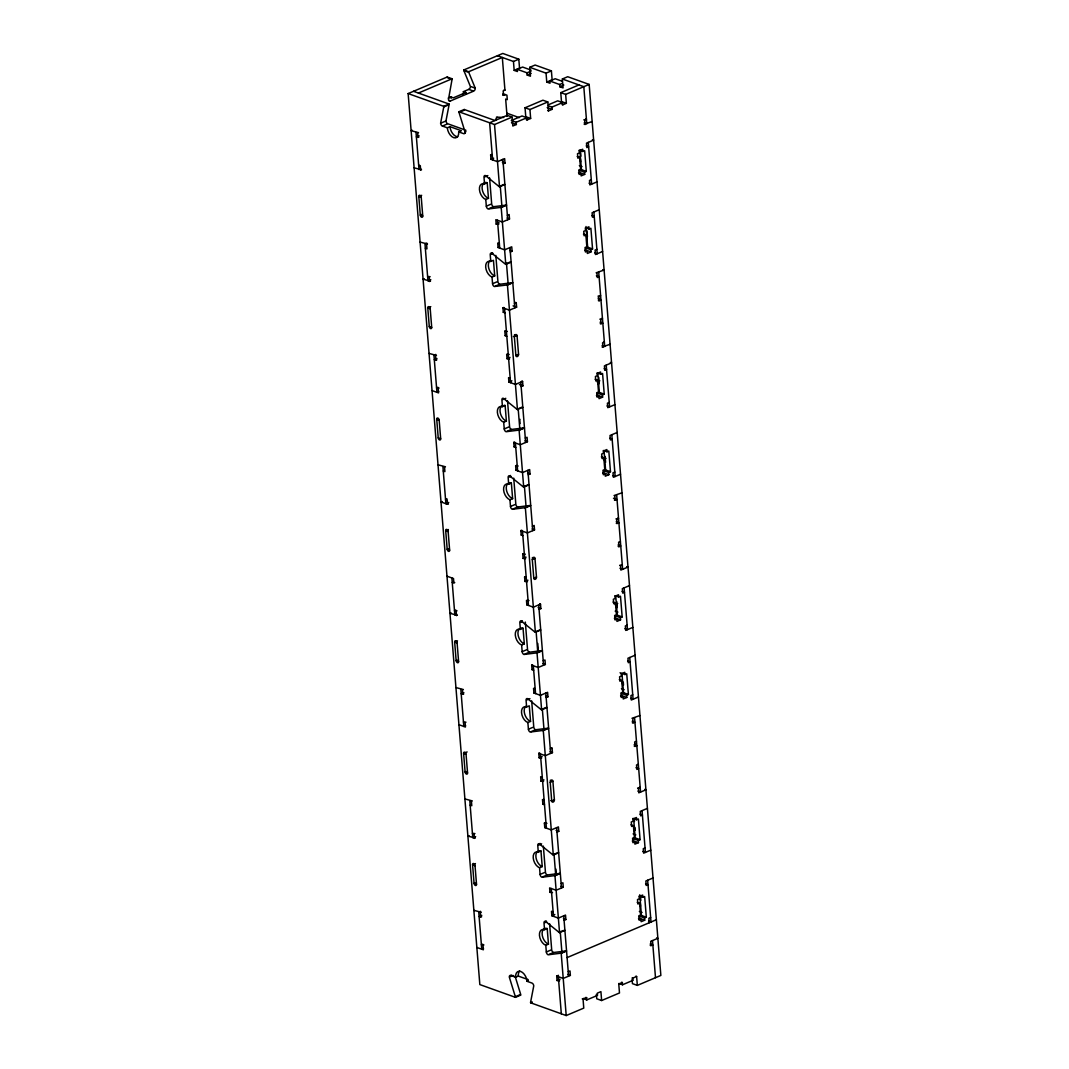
<?xml version="1.0" encoding="UTF-8"?>
<svg xmlns="http://www.w3.org/2000/svg" width="1069" height="1069" viewBox="0 0 1069 1069"><rect width="100%" height="100%" fill="white"/><g stroke="black" fill="none" stroke-linecap="round" stroke-linejoin="round"><path stroke-width="1.5" d="M515.044 976.064L520.697 994.424A2.419 1.457 67 0 1 520.817 995.079L515.458 997.35L479.834 984.576L408.144 93.564L447.176 77.021L452.067 78.772A2.419 1.697 -70.3 0 1 452.04 79.44L448.459 99.497A2.419 1.697 -70.3 0 0 450.423 100.967L473.634 91.132A2.419 1.697 -70.3 0 0 475.237 88.152L468.77 72.358A2.419 1.697 -70.3 0 1 468.65 71.743L463.759 69.993A2.419 1.697 -70.3 0 0 463.879 70.607L470.36 86.402A2.419 1.697 -70.3 0 1 468.743 89.382L463.398 91.653A8.485 5.933 -70.3 0 1 463.158 94.834M465.937 130.284L447.777 123.777A2.419 1.457 67 0 1 445.96 120.971L449.114 104.682A2.419 1.457 67 0 0 449.127 104.067L443.769 106.339A2.419 1.457 67 0 1 443.755 106.953L440.602 123.242A2.419 1.457 67 0 0 442.419 126.048L447.31 127.799A8.485 5.091 67 0 0 453.644 137.647A8.485 5.091 67 0 0 458.708 131.888L461.394 130.752L449.982 126.663L447.31 127.799M501.535 159.962L502.871 159.401L507.722 219.733M463.759 69.993L502.791 53.45L518.812 59.196L519.534 68.109L514.176 70.38L513.454 61.467L497.432 55.722M418.393 93.056L452.067 78.772M468.65 71.743L502.323 57.472L504.942 90.143L503.165 90.905L503.526 95.355L505.303 94.593M513.454 61.467L518.812 59.196M448.218 98.081L450.891 96.945L453.336 97.827L465.83 92.522A8.485 5.933 -70.3 0 1 465.857 93.845M514.176 70.38L517.436 71.543L517.249 69.325L522.607 67.053L530.986 70.06M529.756 67.307L535.115 65.035L551.404 70.888L552.125 79.801L546.767 82.072L546.045 73.16L529.756 67.307L530.465 76.22L527.204 75.057L527.03 72.826L517.249 69.325M443.755 106.953L448.218 105.069M527.03 72.826L531.052 71.129M527.204 75.057L531.226 73.347M546.045 73.16L551.404 70.888M412.206 130.244L411.137 130.699L418.554 132.65M458.708 131.888L463.599 133.652A2.419 1.457 67 0 0 465.055 132.008L459.015 112.432A2.419 1.457 67 0 1 458.895 111.764L464.253 109.492L494.987 120.516M460.806 111.67L464.374 110.16A2.419 1.457 67 0 1 464.253 109.492M441.497 122.855L445.96 120.971M419.061 135.763L416.389 136.899L418.901 137.113M442.419 126.048L446.882 124.151M546.767 82.072L550.027 83.235L549.854 81.003L555.199 78.732L562.187 81.244M549.854 81.003L559.621 84.518L559.809 86.736L563.069 87.912L562.347 78.999L567.706 76.727L589.166 84.424L660.856 975.436L637.338 985.391L632.447 983.64L632.086 979.191M559.621 84.518L562.307 83.382M559.809 86.736L563.817 85.039M465.055 132.008L465.95 131.621M464.494 133.264L465.389 132.89M525.053 107.782L529.943 109.532L530.652 118.445L525.761 116.681L525.053 107.782L542.905 100.205L547.796 101.956L548.517 110.869L552.085 109.359L551.898 107.127L548.237 105.818M560.757 92.642L565.648 94.393L566.37 103.305L561.479 101.555L560.757 92.642L578.917 84.945M458.895 111.764L494.519 124.538L512.078 117.096L512.799 126.008L516.367 124.498L516.193 122.267L511.303 120.516L522.019 115.973L526.91 117.724L527.084 119.955L530.652 118.445M529.943 109.532L547.796 101.956M565.648 94.393L589.166 84.424M548.544 104.722L557.724 100.833L562.615 102.584L562.802 104.815L566.37 103.305M516.193 122.267L526.91 117.724M551.898 107.127L562.615 102.584M420.798 168.822L419.008 169.57L416.028 132.449M414.131 167.82L421.533 169.784M503.232 163.851L505.009 163.103L504.648 158.64L497.513 161.673L490.992 159.334L490.631 154.871L491.526 154.497M490.992 159.334L493.664 158.199M583.834 119.835L586.427 119.367L585.612 119.073M584.195 124.285L592.146 121.545M421.667 195.333L418.807 196.536L420.304 215.11A1.817 1.096 67 0 0 421.654 217.207A1.817 1.096 67 0 0 422.749 215.978L421.253 197.418A1.817 1.096 67 0 0 419.903 195.306A1.817 1.096 67 0 0 418.807 196.536L421.253 197.418M484.885 176.826L487.852 175.57M485.78 199.489A8.485 5.091 67 0 1 479.447 189.641A8.485 5.091 67 0 1 484.524 183.895L487.21 182.759L488.466 198.353L485.78 199.489L486.315 206.17A2.419 1.457 67 0 0 488.132 208.976L500.733 207.413L505.196 205.515M422.095 214.348L420.304 215.11L422.749 215.978M499.958 186.166L504.421 184.269M484.524 183.895L483.99 177.213A2.419 1.457 67 0 1 485.446 175.57L499.063 186.54A2.419 1.457 67 0 0 499.53 186.808L504.889 184.536A2.419 1.457 67 0 1 504.528 184.349M579.198 150.168L582.859 151.477L584.649 150.716L586.306 171.401L584.529 172.149L579.639 170.399L579.812 172.63L584.703 174.381L584.529 172.149M584.703 174.381L581.135 175.891L580.948 173.672L579.171 174.421L578.81 169.971L580.601 169.209L579.652 157.45L577.861 158.199L577.501 153.749L579.291 152.987L579.104 150.769L582.685 149.246L582.859 151.477M486.315 206.17L490.778 204.273M489.027 208.602L493.49 206.705L506.091 205.141A2.419 1.457 67 0 1 506.559 205.208L501.201 207.48A2.419 1.457 67 0 0 500.733 207.413M579.639 170.399L581.416 169.65L586.306 171.401M426.772 243.064L424.981 243.826L427.974 280.947L430.834 279.744M420.104 242.075L427.506 244.026M507.361 215.27L509.151 214.522L509.512 218.971L502.363 222.005L495.842 219.666L496.203 224.116L498.729 224.316M591.291 179.699L589.5 180.447L589.861 184.91L596.996 181.877M496.203 224.116L499.183 222.86M424.152 278.742L423.083 279.196L430.5 281.16M499.357 243.638L497.726 243.051L498.087 247.5L498.982 247.126M427.613 276.497L430.139 276.697M511.436 283.071L506.973 284.969L494.372 286.532A2.419 1.457 67 0 1 492.555 283.726L492.021 277.045A8.485 5.091 67 0 1 485.687 267.197A8.485 5.091 67 0 1 490.765 261.451L490.23 254.769A2.419 1.457 67 0 1 491.673 253.126L492.568 252.738M491.125 254.382L492.903 253.634M599.241 209.724L592.106 212.744L592.453 217.207L594.244 216.446L591.798 215.577M510.314 252.03L512.104 251.268L511.744 246.819L504.608 249.839L498.087 247.5M490.765 261.451L493.45 260.315L494.706 275.909L492.021 277.045M506.198 263.722L510.661 261.825A2.419 1.457 67 0 0 511.129 262.092L505.771 264.364A2.419 1.457 67 0 1 505.303 264.096L491.673 253.126M585.438 227.724L589.099 229.033L590.89 228.272L592.547 248.957L590.769 249.718L585.879 247.955L586.053 250.186L590.943 251.937L590.769 249.718M590.943 251.937L587.375 253.46L587.188 251.228L585.411 251.99L585.05 247.527L586.841 246.765L585.892 235.006L584.102 235.755L583.741 231.305L585.531 230.543L585.344 228.325L588.925 226.802L589.099 229.033M430.78 306.643L427.774 307.912L429.27 326.473A1.817 1.096 67 0 0 430.62 328.584A1.817 1.096 67 0 0 431.702 327.355L430.219 308.794A1.817 1.096 67 0 0 428.856 306.683A1.817 1.096 67 0 0 427.774 307.912L430.219 308.794M492.555 283.726L497.018 281.828M495.254 286.158L499.731 284.26L512.332 282.697A2.419 1.457 67 0 1 512.799 282.764L507.441 285.035A2.419 1.457 67 0 0 506.973 284.969M585.879 247.955L587.656 247.206L592.547 248.957M596.89 249.304L595.099 250.066L595.46 254.516L602.609 251.482M504.929 312.87L503.299 312.282L502.938 307.832L503.833 307.458M514.456 303.449L516.247 302.687L516.608 307.137L509.459 310.17L502.938 307.832M503.299 312.282L504.194 311.907M596.141 272.782L604.092 270.056L602.876 269.615M435.738 354.44L433.947 355.202L436.94 392.323L438.718 391.561M429.057 353.451L436.473 355.402M436.98 358.516L434.308 359.652L436.833 359.865M506.813 336.267L505.183 335.679L504.822 331.216L505.717 330.842M507.347 331.43L504.822 331.216M505.183 335.679L506.078 335.292M598.025 296.18L600.618 295.712M598.079 297.984A1.817 1.096 67 0 1 598.533 299.293L599.602 298.839M515.338 335.132L517.062 335.746A1.817 1.269 -70.3 0 0 515.579 334.637A1.817 1.269 -70.3 0 0 514.376 336.882L515.873 355.442A1.817 1.269 -70.3 0 0 517.343 356.538A1.817 1.269 -70.3 0 0 518.545 354.307L517.062 335.746L513.401 336.535M598.373 300.63L600.978 300.162L598.533 299.293M509.191 354.44L506.679 354.24L507.027 358.69L509.552 358.903M437.916 387.299L436.58 387.873L439.105 388.074M507.027 358.69L510.007 357.434M515.873 355.442L518.545 354.307M599.869 319.19L602.475 318.722L601.66 318.442M600.23 323.653L602.836 323.185L600.11 322.21M510.18 378.212L508.55 377.624L508.911 382.087L511.891 380.818M521.151 386.604L522.928 385.842L522.581 381.392L515.432 384.426L508.911 382.087M602.114 347.037L610.065 344.298M502.804 399.579L505.784 398.323M503.699 422.228A8.485 5.091 67 0 1 497.379 412.393A8.485 5.091 67 0 1 502.443 406.648L505.129 405.512L506.385 421.106L503.699 422.228L504.247 428.923A2.419 1.457 67 0 0 506.051 431.729L518.665 430.152L523.129 428.268M518.772 408.532L522.34 407.022A2.432 1.457 67 0 0 522.808 407.289L517.449 409.547A2.432 1.457 67 0 1 516.982 409.293L503.365 398.323A2.419 1.457 67 0 0 501.909 399.953L502.443 406.648M597.117 372.907L600.778 374.23L602.569 373.469L604.239 394.154L602.448 394.902L597.558 393.151L597.731 395.383L602.622 397.133L602.448 394.902M602.622 397.133L599.054 398.643L598.881 396.425L597.09 397.174L596.729 392.724L598.52 391.962L597.571 380.203L595.78 380.952L595.433 376.502L597.21 375.74L597.036 373.509L600.604 371.999L600.778 374.23M597.143 381.927L599.816 380.791M504.247 428.923L508.71 427.025M506.947 431.355L511.41 429.457L524.01 427.894A2.419 1.457 67 0 1 524.478 427.961L519.12 430.232A2.419 1.457 67 0 0 518.665 430.152M597.558 393.151L599.348 392.403L604.239 394.154M438.023 464.828L445.439 466.779M515.752 447.457L514.122 446.869L513.761 442.406L514.657 442.031M525.28 438.023L527.07 437.261L527.431 441.724L520.282 444.744L513.761 442.406M609.21 402.452L607.419 403.2L607.78 407.663L614.929 404.63M514.122 446.869L515.017 446.495M528.246 474.783L530.024 474.021L529.663 469.572L522.527 472.592L516.006 470.253L515.646 465.803L516.541 465.416M518.171 466.004L515.646 465.803M446.882 498.675L445.532 499.25L447.163 499.824L447.523 504.287L448.419 503.9M442.085 501.495L441.003 501.949L447.523 504.287M516.006 470.253L516.902 469.879M529.369 505.824L524.906 507.722L512.292 509.285A2.419 1.457 67 0 1 510.488 506.479L509.94 499.798A8.485 5.091 67 0 1 503.606 489.949A8.485 5.091 67 0 1 508.684 484.204L508.149 477.522A2.419 1.457 67 0 1 509.606 475.879L510.501 475.491M448.753 502.483L445.893 503.699L442.913 466.578M509.044 477.135L510.835 476.386M617.16 432.477L610.025 435.497L610.386 439.96L612.163 439.199L609.718 438.317M508.684 484.204L511.37 483.068L512.626 498.662L509.94 499.798M524.117 486.475L528.58 484.578M509.606 475.879L523.222 486.849A2.432 1.457 67 0 0 523.69 487.117L529.048 484.845A2.432 1.457 67 0 1 528.701 484.658M603.357 450.477L607.018 451.786L608.809 451.024L610.479 471.71L608.689 472.458L603.798 470.707L603.972 472.939L608.862 474.689L608.689 472.458M608.862 474.689L605.295 476.199L605.121 473.981L603.33 474.73L602.969 470.28L604.76 469.518L603.811 457.759L602.021 458.507L601.66 454.058L603.451 453.296L603.277 451.078L606.845 449.555L607.018 451.786M603.384 459.483L606.056 458.347M448.365 529.529L445.693 530.665L447.189 549.225A1.817 1.096 67 0 0 448.539 551.337A1.817 1.096 67 0 0 449.635 550.107L448.138 531.547A1.817 1.096 67 0 0 446.775 529.436A1.817 1.096 67 0 0 445.693 530.665L448.138 531.547M510.488 506.479L514.951 504.581M513.187 508.911L517.65 507.013L530.251 505.45A2.419 1.457 67 0 1 530.718 505.517L525.36 507.788A2.419 1.457 67 0 0 524.906 507.722M603.798 470.707L605.588 469.959L610.479 471.71M614.809 472.057L613.018 472.819L613.379 477.268L620.528 474.235M448.258 548.771L447.189 549.225L449.635 550.107M522.848 535.622L521.218 535.034L520.857 530.585L521.752 530.211M532.375 526.202L534.166 525.44L534.527 529.89L527.378 532.923L520.857 530.585M521.218 535.034L522.113 534.66M614.06 495.535L622.024 492.809M614.421 499.998L617.013 499.53L613.486 498.261M452.227 582.405L454.753 582.618M525.627 558.633L523.102 558.432L522.741 553.969L523.636 553.595M525.267 554.183L522.741 553.969M523.102 558.432L526.082 557.163M615.944 518.933L618.537 518.465L617.735 518.171M532.295 559.635L534.981 558.499L536.478 577.06A1.817 1.269 -70.3 0 1 535.262 579.291A1.817 1.269 -70.3 0 1 533.792 578.195L532.295 559.635A1.817 1.269 -70.3 0 1 533.498 557.39A1.817 1.269 -70.3 0 1 534.981 558.499L532.375 557.564M616.305 523.382L618.898 522.915L616.452 522.046A1.817 1.096 67 0 0 616.319 521.391M527.471 581.656L524.959 581.442L524.598 576.993L525.494 576.619M455.835 610.052L454.499 610.626L457.024 610.827M524.959 581.442L527.926 580.186M451.038 612.871L449.969 613.325L457.385 615.276M533.792 578.195L536.478 577.06M620.394 541.475L618.604 542.237L618.964 546.687L620.755 545.938L618.042 544.963M456.65 614.314L454.859 615.076L451.866 577.955M528.995 600.591L526.482 600.377L526.83 604.84L533.351 607.179L540.5 604.145L540.861 608.595L539.07 609.357M526.83 604.84L527.725 604.453M619.673 565.327L622.278 564.873M457.505 640.839L454.659 642.041L456.142 660.602A1.817 1.096 67 0 0 457.505 662.713A1.817 1.096 67 0 0 458.588 661.484L457.104 642.923A1.817 1.096 67 0 0 455.741 640.812A1.817 1.096 67 0 0 454.659 642.041L457.104 642.923M541.048 651.021L536.585 652.905L523.97 654.482A2.419 1.457 67 0 1 522.166 651.662L521.632 644.981A8.485 5.091 67 0 1 515.298 635.146A8.485 5.091 67 0 1 520.376 629.387L519.828 622.706A2.419 1.457 67 0 1 521.284 621.062L522.18 620.688M520.723 622.332L522.514 621.57M520.376 629.387L523.048 628.265L524.304 643.845L521.632 644.981M629.481 585.612L622.345 588.645L622.706 593.095L624.483 592.346L622.038 591.464M457.225 660.148L456.142 660.602L458.588 661.484M535.796 631.672L539.364 630.149M521.284 621.062L534.901 632.046A2.432 1.457 67 0 0 535.382 632.3L540.74 630.029A2.432 1.457 67 0 1 540.379 629.855M615.036 595.66L618.71 596.983L620.488 596.221L622.158 616.907L620.367 617.655L615.477 615.904L615.664 618.136L620.554 619.886L620.367 617.655M620.554 619.886L616.973 621.396L616.8 619.178L615.009 619.926L614.648 615.477L616.439 614.715L615.49 602.943L613.713 603.704L613.352 599.255L615.129 598.493L614.956 596.261L618.523 594.752L618.71 596.983M615.063 604.68L617.735 603.544M522.166 651.662L526.629 649.778M524.866 654.108L529.329 652.21L541.943 650.633A2.432 1.457 67 0 1 542.397 650.714L537.039 652.985A2.432 1.457 67 0 0 536.585 652.905M615.477 615.904L617.267 615.143L622.158 616.907M455.942 687.567L463.358 689.532M463.866 692.645L461.193 693.781L463.719 693.981M533.672 670.196L532.055 669.622L531.694 665.159L532.589 664.784M543.212 660.776L544.99 660.014L545.35 664.477L538.215 667.497L531.694 665.159M627.129 625.191L625.352 625.953L625.699 630.403L632.848 627.383M532.055 669.622L532.937 669.234M546.165 697.522L547.956 696.774L547.595 692.311L540.446 695.344L533.925 693.006L533.578 688.556L534.46 688.169M533.925 693.006L534.821 692.632M463.465 722.003L465.977 722.203M465.603 725.691L463.812 726.452L460.833 689.331M526.964 699.888L529.943 698.632M635.093 655.23L627.944 658.25L628.305 662.713L630.082 661.952L627.65 661.07M527.872 722.537A8.485 5.091 67 0 1 521.538 712.702A8.485 5.091 67 0 1 526.616 706.956L529.289 705.821L530.545 721.401L527.872 722.537L528.407 729.232A2.419 1.457 67 0 0 530.211 732.038L542.825 730.461L547.288 728.577M542.036 709.228L546.5 707.331A2.419 1.457 67 0 0 546.967 707.584L541.622 709.856A2.419 1.457 67 0 1 541.141 709.602L527.525 698.618A2.419 1.457 67 0 0 526.068 700.262L526.616 706.956M620.06 672.789L624.951 674.539L626.728 673.777L628.398 694.462L626.608 695.211L621.717 693.46L621.904 695.692L626.795 697.442L626.608 695.211M626.795 697.442L623.214 698.952L623.04 696.734L621.249 697.482L620.889 693.033L622.679 692.271L621.73 680.512L619.953 681.26L619.592 676.811L621.37 676.049L621.196 673.817L624.764 672.307L624.951 674.539M467.126 751.935L463.612 753.418L465.109 771.978A1.817 1.096 67 0 0 466.472 774.09A1.817 1.096 67 0 0 467.554 772.86L466.057 754.3A1.817 1.096 67 0 0 464.708 752.188A1.817 1.096 67 0 0 463.612 753.418L466.057 754.3M528.407 729.232L532.87 727.334M531.106 731.664L535.569 729.766L548.183 728.189A2.432 1.457 67 0 1 548.638 728.27L543.279 730.541A2.432 1.457 67 0 0 542.825 730.461M621.717 693.46L623.508 692.699L628.398 694.462M632.728 694.81L630.951 695.558L631.298 700.021L638.447 696.988M466.178 771.524L465.109 771.978L467.554 772.86M541.662 758.001L539.137 757.787L538.789 753.338L539.671 752.964M550.308 748.941L552.085 748.193L552.446 752.643L545.297 755.676L538.789 753.338M539.137 757.787L542.117 756.531M631.979 718.288L639.943 715.549M632.34 722.751L634.946 722.283L632.22 721.308M464.908 798.944L472.311 800.908M542.29 777.31L540.66 776.722L541.021 781.185L544.001 779.916M636.469 741.218L634.679 741.966L635.039 746.429L636.83 745.668L634.385 744.786L635.454 744.331M543.546 781.386L541.021 781.185M554.397 799.812L551.711 800.948L550.228 782.388L552.9 781.252L554.397 799.812A1.817 1.269 -70.3 0 1 553.194 802.044A1.817 1.269 -70.3 0 1 551.711 800.948L550.735 800.587M544.509 804.783L542.878 804.195L542.517 799.746L543.413 799.358M468.957 835.624L467.888 836.078L475.304 838.029M542.878 804.195L543.774 803.821M472.418 833.379L474.943 833.579M638.313 764.228L636.536 764.99L636.883 769.439L638.674 768.691L635.961 767.716M475.638 836.613L472.779 837.829L469.799 800.708M556.989 832.11L558.78 831.348L558.419 826.898L551.283 829.918L544.762 827.58L544.402 823.13L545.297 822.756M546.927 823.33L544.402 823.13M544.762 827.58L545.658 827.206M637.605 788.08L640.197 787.626L639.382 787.332M475.438 863.578L472.578 864.794L474.075 883.355A1.817 1.096 67 0 0 475.424 885.466A1.817 1.096 67 0 0 476.52 884.237L475.024 865.676A1.817 1.096 67 0 0 473.661 863.565A1.817 1.096 67 0 0 472.578 864.794L475.024 865.676M558.967 873.774L554.504 875.658L541.889 877.235A2.419 1.457 67 0 1 540.086 874.415L539.551 867.734A8.485 5.091 67 0 1 533.217 857.899A8.485 5.091 67 0 1 538.295 852.14L537.76 845.459A2.419 1.457 67 0 1 539.204 843.815L540.099 843.441M538.642 845.085L541.622 843.829M538.295 852.14L540.967 851.004L542.224 866.598L539.551 867.734M647.413 808.364L640.264 811.398L640.625 815.847L642.416 815.099L639.97 814.217M475.144 882.9L474.075 883.355L476.52 884.237M553.715 854.412L558.178 852.527A2.419 1.457 67 0 0 558.659 852.781L553.301 855.053A2.419 1.457 67 0 1 552.82 854.799L539.204 843.815M632.955 818.413L636.63 819.736L638.407 818.974L640.077 839.659L638.287 840.408L633.396 838.657L633.583 840.889L638.474 842.639L638.287 840.408M638.474 842.639L634.906 844.149L634.719 841.918L632.928 842.679L632.581 838.23L634.358 837.468L633.409 825.696L631.632 826.457L631.271 822.008L633.062 821.246L632.875 819.014L636.443 817.504L636.63 819.736M540.086 874.415L544.549 872.531M542.785 876.847L547.248 874.963L559.862 873.386A2.419 1.457 67 0 1 560.316 873.467L554.958 875.738A2.419 1.457 67 0 0 554.504 875.658M633.396 838.657L635.186 837.896L640.077 839.659M480.542 911.322L478.752 912.084L481.745 949.205L483.522 948.444M473.861 910.32L481.277 912.285M481.785 915.398L479.112 916.534L481.638 916.734M561.131 883.529L562.909 882.767L563.269 887.23L556.134 890.25L549.613 887.911L549.974 892.374L552.499 892.575M645.048 847.944L643.271 848.706L643.632 853.156L650.767 850.136M549.974 892.374L550.869 891.987M482.72 944.181L481.384 944.742L483.91 944.956M553.127 911.884L551.497 911.309L551.858 915.759L554.824 914.503M565.207 951.33L560.744 953.214L548.13 954.791A2.419 1.457 67 0 1 546.326 951.971L545.791 945.29A8.485 5.091 67 0 1 539.457 935.455A8.485 5.091 67 0 1 544.535 929.696L544.001 923.015A2.419 1.457 67 0 1 545.444 921.371L546.339 920.997M544.883 922.641L546.673 921.879M653.012 877.983L645.863 881.003L646.224 885.466L648.014 884.704L645.569 883.822M564.085 920.275L565.875 919.527L565.514 915.064L558.365 918.097L551.858 915.759M544.535 929.696L547.208 928.56L548.464 944.154L545.791 945.29M559.956 931.981L563.523 930.458M545.444 921.371L559.06 932.355A2.419 1.457 67 0 0 559.541 932.609L564.9 930.337A2.419 1.457 67 0 1 564.539 930.164M639.195 895.969L642.87 897.292L644.647 896.53L646.317 917.215L644.527 917.964L639.636 916.213L639.823 918.445L644.714 920.195L644.527 917.964M644.714 920.195L641.133 921.705L640.959 919.487L639.168 920.235L638.821 915.786L640.598 915.024L639.65 903.252L637.872 904.013L637.512 899.563L639.302 898.802L639.115 896.57L642.683 895.06L642.87 897.292M546.326 951.971L550.789 950.087M549.025 954.417L553.488 952.519L566.102 950.942A2.419 1.457 67 0 1 566.557 951.022L561.198 953.294A2.419 1.457 67 0 0 560.744 953.214M639.636 916.213L641.427 915.452L646.317 917.215M515.458 997.35A2.419 1.457 67 0 0 515.338 996.682L509.312 977.119A2.419 1.457 67 0 1 510.755 975.476L511.65 975.102M510.207 976.732L513.173 975.476M650.66 917.563L648.87 918.311L649.23 922.774M510.755 975.476L515.646 977.226L518.331 976.091L528.22 979.632M567.091 957.597L656.366 919.741M515.646 977.226A8.485 5.091 67 0 1 520.723 971.48A8.485 5.091 67 0 1 527.057 981.315L528.393 980.754M559.581 980.754L557.069 980.54L556.708 976.091L558.486 975.329M568.227 971.694L570.004 970.946L570.365 975.396L563.229 978.429L556.708 976.091M515.338 996.682L519.801 994.798M557.069 980.54L560.036 979.284M650.259 945.49L652.865 945.036L650.152 944.061M527.057 981.315L531.948 983.066A2.419 1.457 67 0 1 533.752 985.885L530.612 1002.161A2.419 1.457 67 0 0 530.585 1002.775L532.375 1002.014M582.244 998.9L586.627 997.684L586.801 999.916L597.518 995.373L597.344 993.141L600.912 991.631L601.633 1000.531L619.486 992.967L618.764 984.055L622.332 982.545L622.519 984.776L633.236 980.233L632.233 977.707M633.048 978.001L636.616 976.491L637.338 985.391M530.585 1002.775L566.209 1015.55L583.768 1008.107L583.059 999.194M496.484 117.109L503.673 117.483M634.345 744.799L636.83 745.668M562.347 78.999L583.808 86.696L586.787 123.817L584.182 122.882M561.987 104.521L562.802 104.815M463.879 70.607L467.955 72.064M504.14 89.849L504.942 90.143M547.194 107.608L552.085 109.359M503.031 93.778L506.933 95.181L507.294 99.644L505.664 99.056L507.067 116.401M547.702 110.575L548.517 110.869M502.711 95.061L503.526 95.355M447.978 77.984L452.04 79.44M471.175 86.683L475.237 88.152M468.743 89.382L472.819 90.838M463.398 91.653L465.83 92.522M592.413 139.678L593.642 140.119L586.493 143.139L586.854 147.602L588.645 146.841L586.2 145.959M526.269 119.661L527.084 119.955M506.8 113.167L519.293 117.643M512.078 117.096L507.187 115.345L489.629 122.788L492.622 159.922M448.793 100.392L450.423 100.967M511.476 122.748L516.367 124.498M413.503 91.293L449.127 104.067M408.144 93.564L443.769 106.339M577.207 156.568L579.652 157.45M579.345 165.642L582.057 166.617M578.503 172.79L580.948 173.672M589.032 183.213L591.651 184.149L588.284 142.377M490.631 154.871L492.261 155.459M502.296 162.127L505.009 163.103M418.66 165.12L420.291 165.708L420.638 170.158M583.447 234.124L585.892 235.006M507.067 218.089L509.512 218.971M594.805 252.885L597.25 253.754L593.883 211.996M584.743 250.346L587.188 251.228M596.382 275.802L599.094 276.777L597.317 277.539L596.956 273.076M509.659 250.387L512.104 251.268M425.342 248.275L426.972 248.863L426.611 244.413M515.432 302.393L516.247 302.687M513.067 305.881L516.608 307.137M603.544 341.826L604.359 342.12L602.569 342.868L602.929 347.331M602.101 345.634L604.72 346.57L598.734 272.328M610.346 362.431L611.562 362.859L604.426 365.892L604.773 370.342L606.564 369.593L604.119 368.711M514.443 334.811L517.062 335.746M595.126 379.321L597.571 380.203M429.27 326.473L431.702 327.355M596.435 395.543L598.881 396.425M606.965 405.966L609.571 406.901L606.203 365.13M521.766 381.098L522.581 381.392M519.4 384.586L522.928 385.842M432.05 390.573L438.571 392.911L438.21 388.448M601.366 456.877L603.811 457.759M524.986 440.842L527.431 441.724M612.724 475.638L615.169 476.507L611.802 434.749M602.675 473.099L605.121 473.981M436.727 419.289L439.172 420.17L440.669 438.731A1.817 1.096 67 0 1 439.586 439.96A1.817 1.096 67 0 1 438.223 437.849L436.727 419.289A1.817 1.096 67 0 1 437.822 418.059A1.817 1.096 67 0 1 439.172 420.17M438.223 437.849L440.669 438.731M527.578 473.139L530.024 474.021M443.274 471.028L444.904 471.616L444.544 467.153M618.149 546.406L618.964 546.687M532.081 529.021L534.527 529.89M626.768 566.61L627.997 567.051L620.848 570.084L620.488 565.621M620.033 568.387L622.639 569.323L616.666 495.067M613.045 602.074L615.49 602.943M524.598 576.993L526.229 577.581M615.183 611.147L617.895 612.109M614.354 618.296L616.8 619.178M624.884 628.719L627.49 629.654L624.122 587.883M539.685 603.851L540.5 604.145M538.135 607.62L540.861 608.595M446.976 576.191L453.497 578.529L453.857 582.993M619.285 679.63L621.73 680.512M621.423 688.703L624.136 689.679M542.905 663.595L545.35 664.477M630.643 698.391L633.089 699.26L629.735 657.502M620.595 695.852L623.04 696.734M533.578 688.556L535.195 689.131M545.511 695.892L547.956 696.774M634.224 746.135L635.039 746.429M551.27 747.899L552.085 748.193M550 751.774L552.446 752.643M644.687 789.363L645.917 789.804L638.768 792.837L638.42 788.374M458.935 724.702L465.443 727.04L465.095 722.577M637.952 791.14L640.558 792.076L634.585 717.82M550.294 780.317L552.9 781.252A1.817 1.269 -70.3 0 0 551.43 780.143A1.817 1.269 -70.3 0 0 550.228 782.388M630.964 824.827L633.409 825.696M542.517 799.746L544.148 800.32M633.102 833.887L635.828 834.862M632.273 841.049L634.719 841.918M642.803 851.472L645.409 852.407L642.055 810.636M556.067 830.372L558.78 831.348M470.146 805.157L471.776 805.745L471.429 801.282M637.204 902.383L639.65 903.252M639.342 911.456L642.068 912.418M560.824 886.348L563.269 887.23M648.562 921.131L651.008 922.012L647.654 880.241M638.514 918.605L640.959 919.487M656.647 937.86L657.863 938.301L650.714 941.335L651.074 945.784M563.43 918.645L565.875 919.527M635.801 976.197L636.616 976.491M621.517 982.251L622.332 982.545M618.844 983.453L622.519 984.776M567.652 974.42L570.365 975.396M476.854 947.455L483.375 949.793L483.014 945.33M601.633 1000.531L596.743 998.78L596.382 994.33M585.812 997.39L586.627 997.684M583.139 998.593L586.801 999.916M652.504 940.573L655.497 977.707M584.649 120.129L585.01 124.579M598.84 296.474L599.188 300.923M600.684 319.484L601.045 323.947M614.875 495.829L615.236 500.292M616.76 519.213L617.12 523.676M632.795 718.582L633.155 723.032M580.48 150.288L580.948 156.181M586.961 230.797L587.429 236.677M598.76 377.451L599.228 383.343M605.121 456.49L605.588 462.369M616.8 601.673L617.267 607.566M623.28 682.182L623.508 685.122M634.251 818.547L634.478 821.486M634.959 827.379L635.2 830.319M640.491 896.103L640.839 900.512M579.879 150.555L581.416 169.65M585.999 226.521L587.656 247.206M597.812 373.308L599.348 392.403M604.052 450.864L605.588 469.959M615.731 596.061L617.267 615.143M621.971 673.617L623.508 692.699M633.65 818.814L635.186 837.896M639.77 894.78L641.427 915.452M580.387 158.934L580.627 161.913M586.507 235.006L586.868 239.469M598.306 381.686L598.546 384.653M604.426 457.759L604.787 462.209M616.105 602.956L616.466 607.406M622.465 681.995L622.706 684.962M640.278 903.265L640.505 906.231M509.966 247.567L514.817 307.899M520.79 382.154L525.641 442.472M527.886 470.32L532.736 530.652M538.709 604.907L543.56 665.225M545.805 693.073L550.655 753.404M556.628 827.647L561.492 887.978M563.724 915.826L568.588 976.157M520.082 423.591L519.855 420.692A2.419 1.697 -70.3 0 1 520.042 419.355M537.774 643.444L538.241 649.244M555.933 869.097L556.281 873.44M500.252 185.939L501.949 207.025M506.479 263.255L508.176 284.341M518.171 408.692L519.868 429.778M524.398 486.007L525.961 505.463M536.103 631.445L537.667 650.914M542.317 708.747L544.014 729.846M554.023 854.198L555.72 875.284M560.236 931.5L561.933 952.599M494.519 124.538L499.53 186.808M501.201 207.48L505.771 264.364M507.441 285.035L517.449 409.547M519.12 430.232L523.69 487.117M525.36 507.788L535.382 632.3M537.039 652.985L541.622 709.856M543.279 730.541L553.301 855.053M554.958 875.738L559.541 932.609M561.198 953.294L566.209 1015.55M497.473 220.241L499.717 248.088M504.568 308.42L510.541 382.662M515.392 442.994L517.637 470.841M522.487 531.173L528.46 605.415M533.324 665.746L535.556 693.594M540.42 753.926L546.393 828.168M551.243 888.499L553.488 916.347M558.339 976.665L561.319 1013.8M489.575 177.828L491.673 203.898A2.419 1.457 67 0 0 493.49 206.705M495.816 255.384L497.913 281.454A2.419 1.457 67 0 0 499.731 284.26M507.521 400.902L509.592 426.651A2.419 1.457 67 0 0 511.41 429.457M513.735 478.137L515.833 504.207A2.419 1.457 67 0 0 517.65 507.013M525.32 622.051L527.525 649.404A2.419 1.457 67 0 0 529.329 652.21M531.667 700.89L533.765 726.96A2.419 1.457 67 0 0 535.569 729.766M543.346 846.087L545.444 872.144A2.419 1.457 67 0 0 547.248 874.963M549.586 923.643L551.684 949.7A2.419 1.457 67 0 0 553.488 952.519M417.658 133.037L418.019 137.487M429.244 277.085L429.604 281.535M435.577 355.79L435.938 360.24M456.129 611.201L456.49 615.664M462.463 689.906L462.824 694.369M474.048 833.954L474.409 838.417M480.382 912.659L480.743 917.122M447.176 77.021A2.419 1.697 -70.3 0 1 447.176 77.516M451.131 98.415A8.485 5.933 -70.3 0 1 450.891 96.945M495.682 120.383A2.419 1.697 -70.3 0 1 497.299 117.403M457.692 136.765A8.485 5.091 67 0 1 449.982 126.663M518.331 976.091A8.485 5.091 67 0 1 519.708 971.013M548.464 944.154A8.485 5.091 67 0 1 542.317 935.629A8.485 5.091 67 0 1 545.39 928.32M546.286 928.333A8.485 5.091 67 0 1 547.208 928.56M542.224 866.598A8.485 5.091 67 0 1 536.411 859.396A8.485 5.091 67 0 1 537.6 851.392M539.15 850.764A8.485 5.091 67 0 1 540.967 851.004M494.706 275.909A8.485 5.091 67 0 1 488.693 268.038A8.485 5.091 67 0 1 490.805 260.275M488.466 198.353A8.485 5.091 67 0 1 482.64 191.151A8.485 5.091 67 0 1 483.829 183.146M484.564 182.719A8.485 5.091 67 0 1 487.21 182.759M512.626 498.662A8.485 5.091 67 0 1 506.8 491.459A8.485 5.091 67 0 1 508.002 483.455M509.552 482.827A8.485 5.091 67 0 1 511.37 483.068M506.385 421.106A8.485 5.091 67 0 1 500.559 413.903A8.485 5.091 67 0 1 501.762 405.899M504.194 405.271A8.485 5.091 67 0 1 505.129 405.512M530.545 721.401A8.485 5.091 67 0 1 524.732 714.212A8.485 5.091 67 0 1 525.921 706.208M524.304 643.845A8.485 5.091 67 0 1 518.706 637.311A8.485 5.091 67 0 1 519.053 629.267M520.416 628.225A8.485 5.091 67 0 1 521.231 628.011M522.113 628.024A8.485 5.091 67 0 1 523.048 628.265"/></g></svg>
